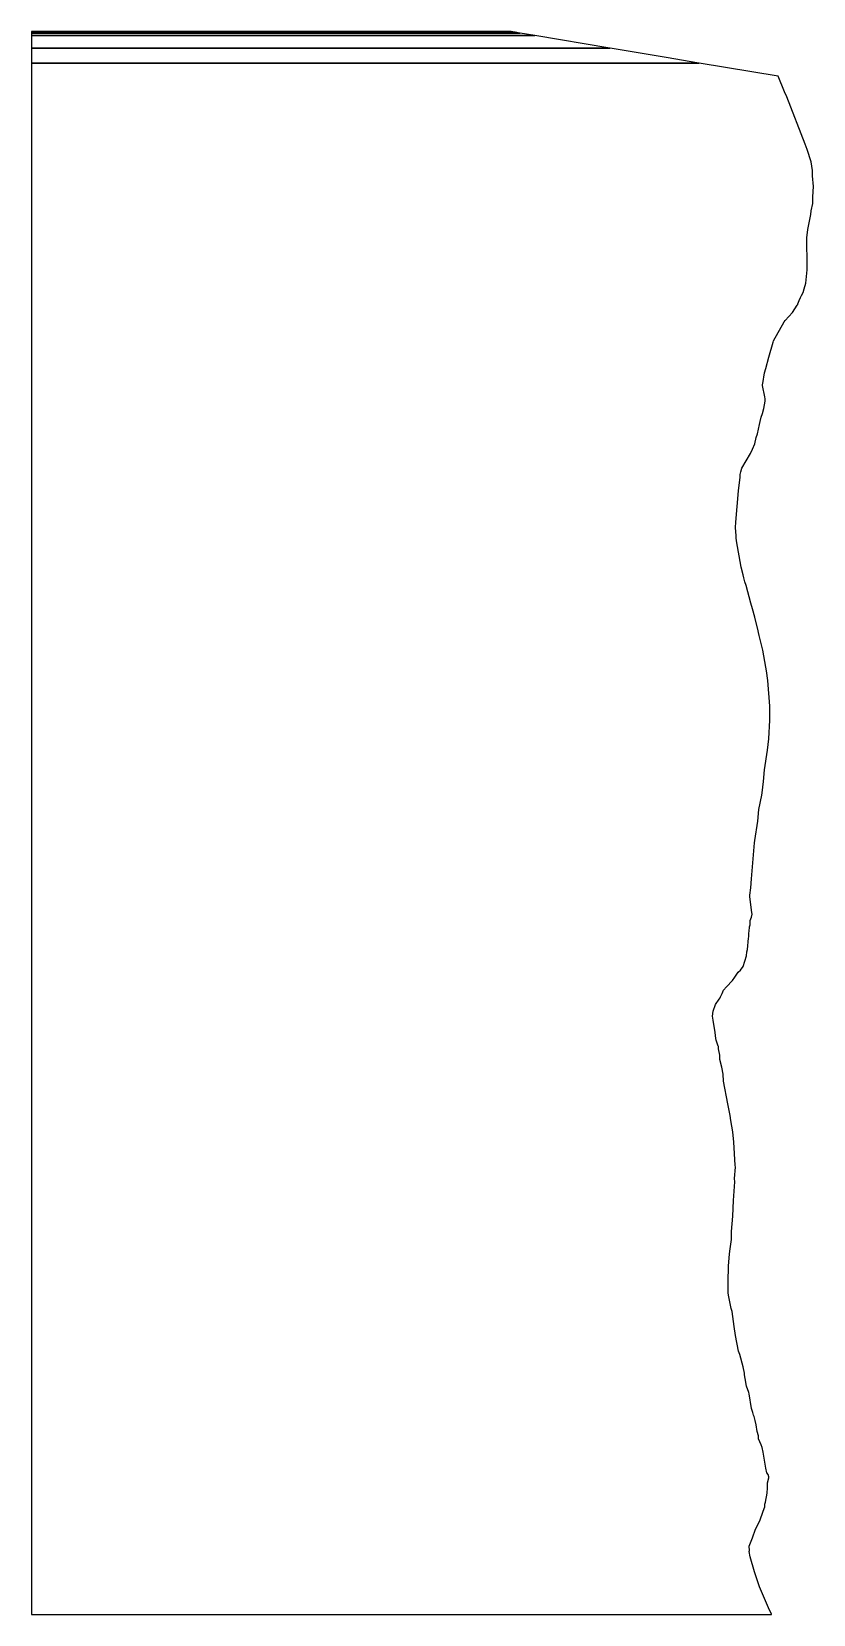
# Model space of a CAD drawing. Extents: x -56 to 35, y -92 to 92.
import ezdxf

# ---------------------------------------------------------------- set-up
doc = ezdxf.new("R2010")
doc.units = 0
doc.layers.add('36_108000', color=7, linetype='CONTINUOUS')

msp = doc.modelspace()

# ---------------------------------------------------------------- linework, layer by layer
at = {"layer": '36_108000', "color": 5}
for points in [[(-56.17, 91.80901), (0.02, 91.80901), (-0.416, 91.882), (-56.17, 91.882), (-56.17, 91.80901)], [(-42.69, 91.76801), (0.265, 91.76801), (0.052, 91.804), (-56.17, 91.804), (-56.17, 91.76801), (-42.69, 91.76801)], [(-56.17, 91.755), (-56.17, 91.71001), (0.619, 91.71001), (0.272, 91.76801), (-56.17, 91.76801), (-56.17, 91.755)], [(-56.17, 91.52701), (-56.17, 91.42101), (2.343, 91.42101), (0.645, 91.704), (-56.17, 91.704), (-56.17, 91.52701)], [(-56.17, 90.523), (-56.17, 89.96301), (11.083, 89.96301), (2.369, 91.41701), (-56.17, 91.41701), (-56.17, 90.523)], [(17.639, 88.868), (11.13, 89.955), (-56.17, 89.955), (-56.17, 88.235), (21.437, 88.235), (17.639, 88.868)], [(-56.17, 83.52901), (-56.17, -92.11401), (29.883, -92.11401), (29.858, -92.051), (29.648, -91.64101), (28.488, -88.901), (28.336, -88.43401), (27.96, -87.413), (27.887, -87.172), (27.38, -85.444), (27.268, -84.805), (27.303, -84.688), (27.281, -84.19901), (27.654, -83.214), (28.015, -82.208), (28.506, -81.255), (28.896, -80.12), (29.085, -79.634), (29.093, -79.317), (29.157, -79.081), (29.354, -78.027), (29.411, -77.412), (29.402, -76.83401), (29.548, -76.249), (29.555, -76.11401), (29.479, -75.86201), (29.343, -75.672), (29.198, -75.104), (29.055, -74.207), (28.915, -73.25401), (28.796, -72.71201), (28.682, -72.41), (28.378, -71.714), (28.35, -71.374), (28.203, -70.868), (28.084, -70.08801), (27.973, -69.59), (27.856, -69.116), (27.782, -68.943), (27.721, -68.64201), (27.614, -68.408), (27.552, -68.177), (27.29, -66.48801), (27.238, -66.32), (26.961, -65.58801), (26.826, -64.68201), (26.748, -64.283), (26.738, -64.089), (26.573, -63.327), (26.187, -61.922), (26.046, -61.53), (25.67, -59.686), (25.546, -58.65), (25.309, -56.894), (25.173, -56.57), (24.912, -55.211), (24.844, -54.76), (24.829, -54.363), (24.837, -53.461), (24.878, -51.618), (24.993, -50.186), (25.08, -49.602), (25.225, -48.518), (25.21, -47.605), (25.388, -45.832), (25.456, -44.013), (25.596, -41.826), (25.582, -41.438), (25.67, -40.138), (25.662, -39.893), (25.494, -37.237), (25.392, -36.01), (25.16, -34.683), (25.08, -34.127), (24.783, -32.765), (24.284, -30.125), (24.255, -29.314), (24.091, -28.491), (23.859, -27.605), (23.871, -27.092), (23.702, -26.357), (23.695, -26.107), (23.671, -26.061), (23.438, -25.367), (23.397, -25.16), (23.313, -24.46), (23.087, -23.021), (23.005, -22.557), (23.074, -21.992), (23.345, -21.206), (23.769, -20.587), (23.893, -20.455), (23.947, -20.333), (24.006, -20.17), (24.126, -19.948), (24.274, -19.554), (24.655, -19.181), (25.322, -18.428), (25.625, -18.033), (25.687, -17.925), (26.009, -17.476), (26.257, -17.209), (26.56, -16.808), (26.967, -15.559), (27.012, -15.109), (27.074, -14.836), (27.18, -13.498), (27.247, -13.347), (27.247, -12.9), (27.273, -12.741), (27.329, -12.185), (27.386, -11.967), (27.402, -11.825), (27.41, -11.469), (27.535, -11.045), (27.607, -10.731), (27.564, -10.278), (27.54, -10.224), (27.447, -9.322), (27.37, -8.672), (27.363, -8.504), (27.485, -7.659), (27.555, -6.624), (27.887, -2.412), (27.919, -2.16), (28.288, 0.096), (28.404, 1.456), (28.744, 3.139), (28.781, 3.392), (28.951, 4.727), (29.049, 6.068), (29.413, 8.336), (29.552, 9.688), (29.676, 11.857), (29.681, 12.58), (29.668, 13.47), (29.457, 16.447), (29.389, 16.993), (29.338, 17.33), (28.858, 19.988), (28.454, 21.69), (28.263, 22.581), (27.934, 23.765), (27.934, 23.821), (27.677, 24.771), (27.48, 25.454), (26.918, 27.503), (26.769, 27.925), (26.672, 28.369), (26.57, 28.753), (26.363, 29.637), (25.802, 32.698), (25.75, 33.021), (25.749, 33.273), (25.687, 34.255), (25.722, 34.855), (26.033, 38.511), (26.223, 40.099), (26.244, 40.404), (26.312, 40.695), (26.44, 41.153), (27.434, 42.843), (27.663, 43.339), (27.92, 43.953), (28.095, 44.684), (28.228, 45.118), (28.483, 46.231), (28.572, 46.57), (28.684, 47.045), (28.838, 47.506), (28.976, 48.089), (29.129, 48.906), (29.137, 49.002), (29.125, 49.196), (29.091, 49.413), (28.843, 50.74), (28.832, 50.812), (28.839, 50.903), (28.854, 50.96), (29.062, 52.233), (29.208, 52.731), (29.565, 54.053), (30.049, 55.764), (30.094, 55.946), (31.34, 58.144), (31.456, 58.3), (32.316, 59.231), (32.869, 60.071), (32.922, 60.164), (32.933, 60.224), (33.094, 60.617), (33.232, 60.989), (33.353, 61.225), (33.568, 61.559), (33.664, 61.965), (33.854, 62.64), (34.04, 64.207), (34.007, 65.847), (33.983, 66.648), (33.99, 67.90401), (34.102, 68.87601), (34.45, 70.632), (34.5, 71.038), (34.671, 71.90401), (34.68, 72.681), (34.742, 73.89201), (34.65, 75.138), (34.633, 75.536), (34.646, 75.66), (34.641, 75.73701), (34.483, 76.747), (34.031, 78.189), (33.8, 78.804), (31.658, 84.313), (31.386, 84.899), (30.66, 86.69501), (21.452, 88.233), (-56.17, 88.233), (-56.17, 83.52901)]]:
    msp.add_lwpolyline(points, dxfattribs=at)

doc.saveas('drawing.dxf')
